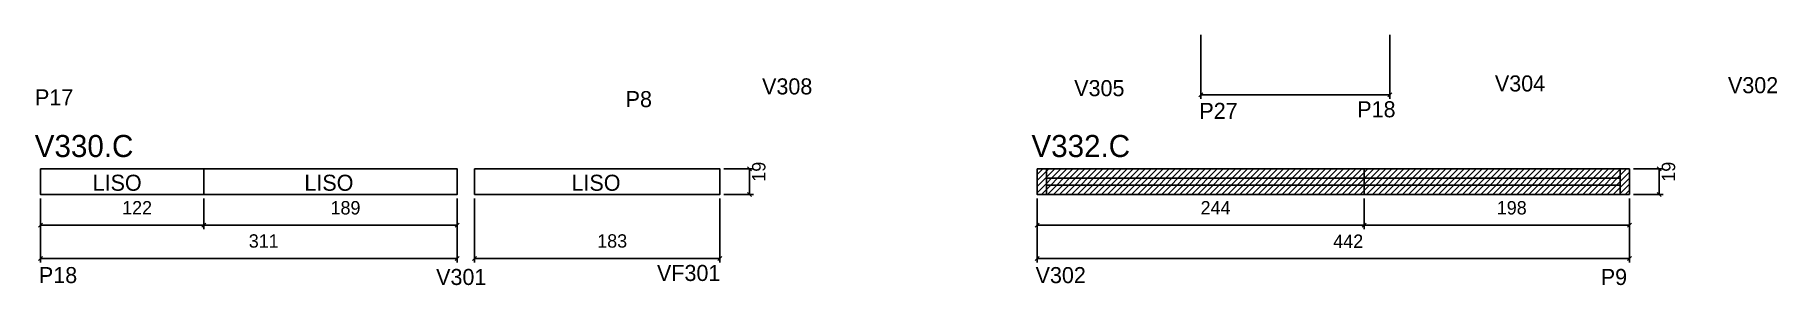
# Model space of a CAD drawing. Header units: metres. Extents: x 3440 to 4740, y -286 to -99.
import ezdxf

# ---------------------------------------------------------------- set-up
doc = ezdxf.new("R2010")
doc.units = ezdxf.units.M
for name, color, linetype in [('5', 7, 'Continuous'), ('COTA', 7, 'Continuous'), ('NOMENCLATURA', 7, 'Continuous'), ('Painéis', 7, 'Continuous'), ('REAPROVEITAMENTO', 7, 'Continuous'), ('SARR_2.2x7', 7, 'Continuous')]:
    doc.layers.add(name, color=color, linetype=linetype)

msp = doc.modelspace()

# ---------------------------------------------------------------- hatches: boundary and pattern name
at = {"layer": 'REAPROVEITAMENTO'}
h = msp.add_hatch(dxfattribs=at)
h.set_pattern_fill('ANSI31')
h.paths.add_polyline_path([(4629.9, -218.2), (4629.9, -199.2), (4187.9, -199.2), (4187.9, -218.2), (4629.9, -218.2)])

# ---------------------------------------------------------------- linework, layer by layer
at = {"layer": 'COTA', "color": 4, "lineweight": 25}
for p, q in [((4310, -99), (4310, -146.9)), ((4451, -99), (4451, -146.9)), ((4310, -143.9), (4451, -143.9)), ((3954.2, -199.2), (3976.3, -199.2)), ((3973.3, -218.2), (3973.3, -199.2)), ((4632.9, -199.2), (4655, -199.2)), ((4652, -218.2), (4652, -199.2)), ((3954.2, -218.2), (3976.3, -218.2)), ((4632.9, -218.2), (4655, -218.2)), ((3444.2, -221.2), (3444.2, -269.2)), ((3755.2, -221.2), (3755.2, -269.2)), ((3768.2, -221.2), (3768.2, -269.2)), ((3951.2, -221.2), (3951.2, -269.2)), ((4187.9, -221.2), (4187.9, -269.2)), ((4629.9, -221.2), (4629.9, -269.2)), ((3444.2, -266.2), (3755.2, -266.2)), ((3768.2, -266.2), (3951.2, -266.2)), ((4187.9, -266.2), (4629.9, -266.2))]:
    msp.add_line(p, q, dxfattribs=at)
at = {"layer": 'COTA', "color": 0, "lineweight": 25}
for p, q in [((4311.5, -142.4), (4308.5, -145.4)), ((4449.5, -145.4), (4452.5, -142.4)), ((3974.8, -200.7), (3971.8, -197.7)), ((4653.5, -200.7), (4650.5, -197.7)), ((3971.8, -216.7), (3974.8, -219.7)), ((4650.5, -216.7), (4653.5, -219.7)), ((3445.7, -264.7), (3442.7, -267.7)), ((3753.7, -267.7), (3756.7, -264.7)), ((3769.7, -264.7), (3766.7, -267.7)), ((3949.7, -267.7), (3952.7, -264.7)), ((4189.4, -264.7), (4186.4, -267.7)), ((4628.4, -267.7), (4631.4, -264.7))]:
    msp.add_line(p, q, dxfattribs=at)
at = {"layer": 'Painéis', "color": 200, "lineweight": 25}
for p, q in [((3566.2, -218.2), (3566.2, -199.2)), ((4431.9, -218.2), (4431.9, -199.2))]:
    msp.add_line(p, q, dxfattribs=at)
at = {"layer": 'Painéis', "color": 4, "lineweight": 25}
for p, q in [((3444.2, -221.2), (3444.2, -244.3)), ((3566.2, -221.2), (3566.2, -244.3)), ((3566.2, -221.2), (3566.2, -244.3)), ((3755.2, -221.2), (3755.2, -244.3)), ((4187.9, -221.2), (4187.9, -244.3)), ((4431.9, -221.2), (4431.9, -244.3)), ((4431.9, -221.2), (4431.9, -244.3)), ((4629.9, -221.2), (4629.9, -244.3)), ((3444.2, -241.3), (3566.2, -241.3)), ((3566.2, -241.3), (3755.2, -241.3)), ((4187.9, -241.3), (4431.9, -241.3)), ((4431.9, -241.3), (4629.9, -241.3))]:
    msp.add_line(p, q, dxfattribs=at)
at = {"layer": 'Painéis', "color": 0, "lineweight": 25}
for p, q in [((3445.7, -239.8), (3442.7, -242.8)), ((3564.7, -242.8), (3567.7, -239.8)), ((3567.7, -239.8), (3564.7, -242.8)), ((3753.7, -242.8), (3756.7, -239.8)), ((4189.4, -239.8), (4186.4, -242.8)), ((4430.4, -242.8), (4433.4, -239.8)), ((4433.4, -239.8), (4430.4, -242.8)), ((4628.4, -242.8), (4631.4, -239.8))]:
    msp.add_line(p, q, dxfattribs=at)
at = {"layer": 'Painéis', "color": 200, "lineweight": 25}
for points in [[(3444.2, -199.2), (3444.2, -218.2), (3755.2, -218.2), (3755.2, -199.2), (3444.2, -199.2)], [(3768.2, -199.2), (3768.2, -218.2), (3951.2, -218.2), (3951.2, -199.2), (3768.2, -199.2)], [(4187.9, -199.2), (4187.9, -218.2), (4629.9, -218.2), (4629.9, -199.2), (4187.9, -199.2)]]:
    msp.add_lwpolyline(points, dxfattribs=at)
at = {"layer": 'SARR_2.2x7', "color": 40, "lineweight": 25}
for p, q in [((4194.9, -199.2), (4194.9, -218.2)), ((4431.9, -206.2), (4194.9, -206.2)), ((4622.9, -206.2), (4431.9, -206.2)), ((4622.9, -199.2), (4622.9, -218.2)), ((4194.9, -211.2), (4431.9, -211.2)), ((4431.9, -211.2), (4622.9, -211.2))]:
    msp.add_line(p, q, dxfattribs=at)

# ---------------------------------------------------------------- texts
at = {"layer": '5', "color": 5, "lineweight": 25}
for s, p in [('V304', (4529.5, -141.3)), ('P17', (3440.2, -151.7)), ('P8', (3880.9, -153)), ('V308', (3982.7, -143.5)), ('V305', (4215.6, -144.8)), ('V302', (4703.4, -142.6)), ('P27', (4309, -161.8)), ('P18', (4426.8, -160.6)), ('P18', (3443.1, -284.5)), ('VF301', (3904.3, -282.9)), ('V302', (4186.8, -284.5)), ('V301', (3739.5, -285.9)), ('P9', (4608.5, -285.9))]:
    msp.add_text(s, height=12, rotation=360, dxfattribs=at).set_placement(p)
at = {"layer": 'COTA', "color": 240, "lineweight": 25}
for p in [(3985.2, -208.7), (4664, -208.7)]:
    msp.add_text('19', height=10, rotation=90, dxfattribs=at).set_placement(p)
for s, p in [('311', (3599.7, -258)), ('183', (3859.7, -258)), ('442', (4408.9, -258.2))]:
    msp.add_text(s, height=10, dxfattribs=at).set_placement(p)
at = {"layer": 'NOMENCLATURA', "color": 7, "lineweight": 25}
for s, height, p in [('V330.C', 16.5, (3440, -190.3)), ('V332.C', 16.5, (4183.7, -190.3)), ('LISO', 12, (3483.2, -215.5)), ('LISO', 12, (3641.2, -215.5)), ('LISO', 12, (3840.5, -215.5))]:
    msp.add_text(s, height=height, dxfattribs=at).set_placement(p)
at = {"layer": 'Painéis', "color": 240, "lineweight": 25}
for s, p in [('122', (3505.2, -233.2)), ('189', (3660.7, -233.2)), ('244', (4309.9, -233.2)), ('198', (4530.9, -233.2))]:
    msp.add_text(s, height=10, dxfattribs=at).set_placement(p)

doc.saveas('drawing.dxf')
